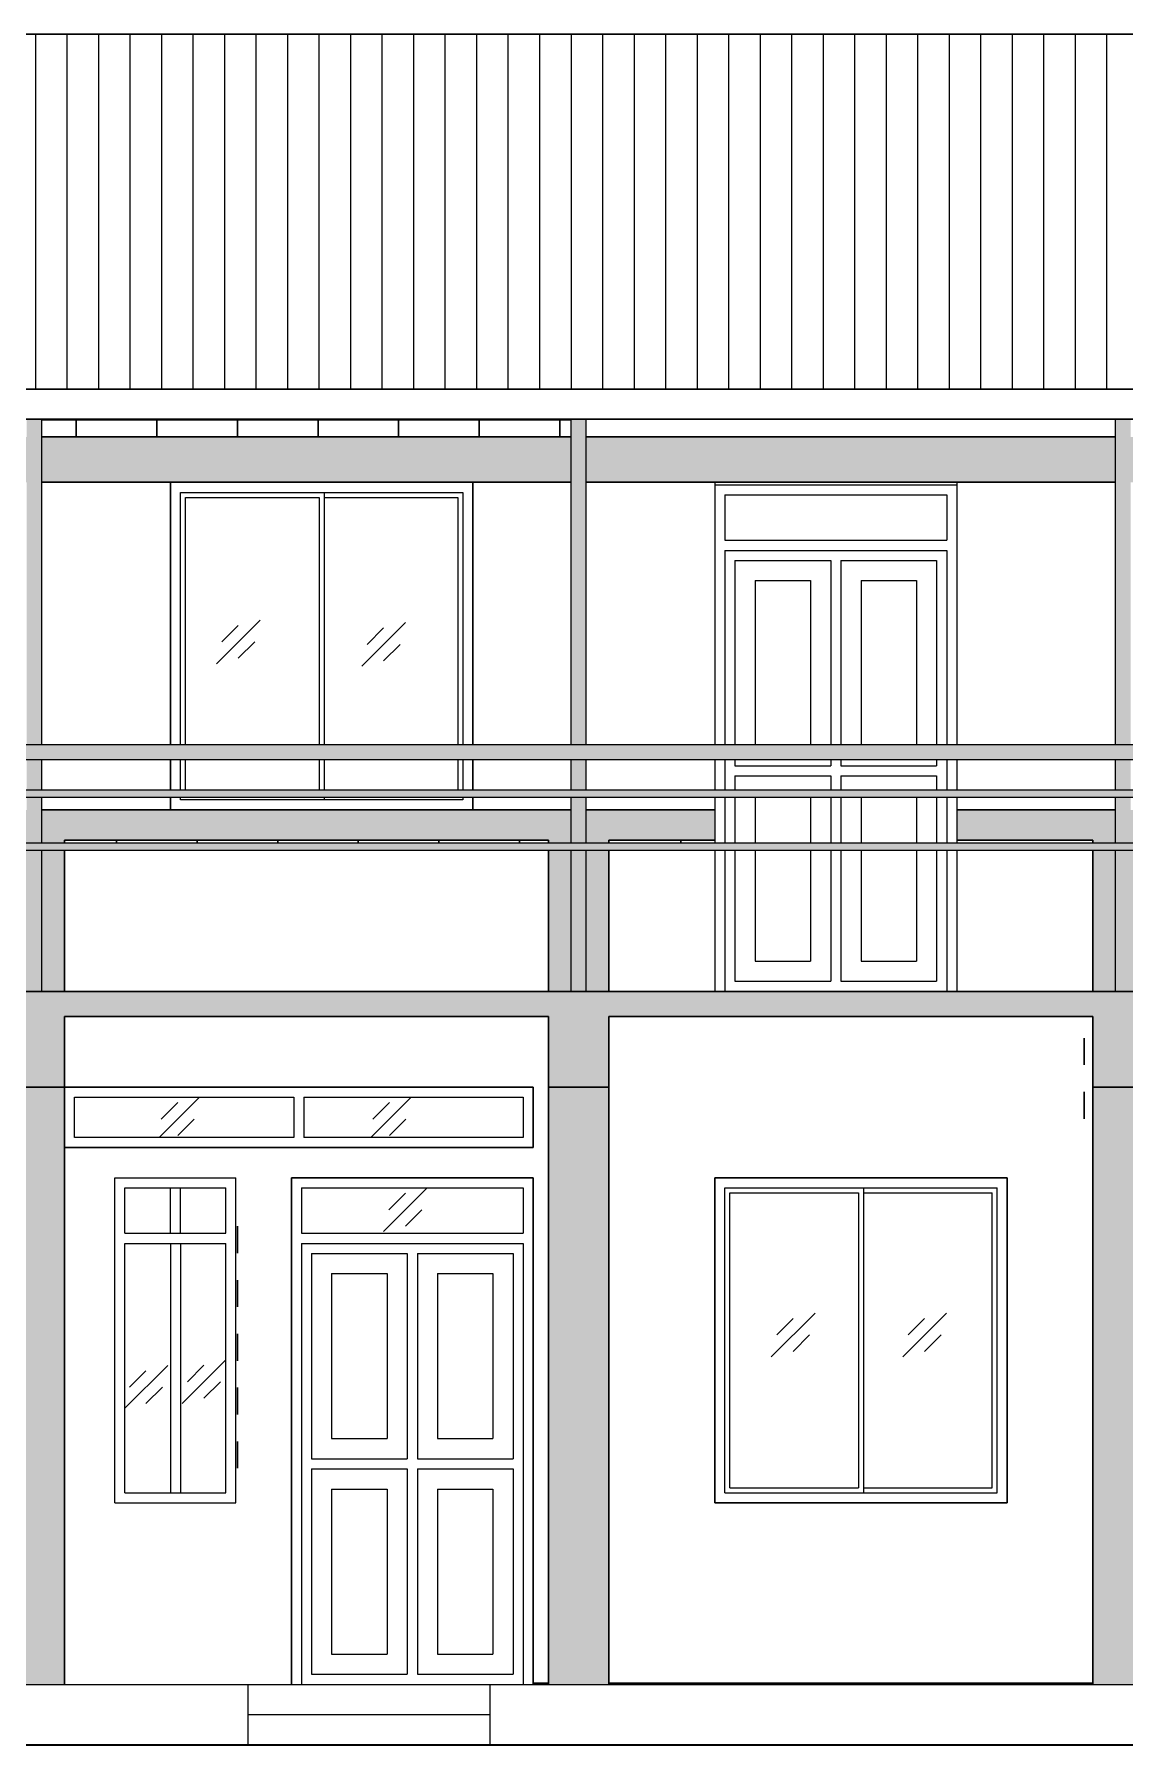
# Model space of a CAD drawing. Header units: inches. Extents: x -6800 to 96653, y -25814 to 17379.
# Drawn here: x 79010.5 to 79226.9, y -17416.8 to -17077.4 of the extents above; entities that cross this region are included whole.
import ezdxf

# ---------------------------------------------------------------- set-up
doc = ezdxf.new("R2010")
doc.units = ezdxf.units.IN
doc.header["$MEASUREMENT"] = 0
for name, color, linetype, lineweight in [('dimension', 50, 'Continuous', 20), ('Door ele', 20, 'Continuous', 15), ('ele front', 30, 'Continuous', 30), ('Ground level', 210, 'Continuous', 35), ('Opening elevation', 130, 'Continuous', 9), ('railing', 50, 'Continuous', 13), ('Wall', 90, 'Continuous', 30), ('Win ele', 211, 'Continuous', 15)]:
    doc.layers.add(name, color=color, linetype=linetype, lineweight=lineweight)

msp = doc.modelspace()

# ---------------------------------------------------------------- hatches: boundary and pattern name
at = {"layer": 'dimension', "transparency": 33554651}
h = msp.add_hatch(dxfattribs=at)
h.set_pattern_fill('ANSI31', color=256, scale=50, angle=45)
h.set_pattern_definition([(90, (47210.82, -13169.43), (-6.25, 0), [])])
h.paths.add_polyline_path([(79703.53, -17147.83), (80063.53, -17147.83), (80081.53, -17147.83), (80081.53, -17077.42), (78818.53, -17077.42), (78818.53, -17147.83), (78836.53, -17147.83)])
at = {"layer": 'Win ele', "transparency": 33554559}
h = msp.add_hatch(color=5, dxfattribs=at)
h.dxf.hatch_style = 1
h.paths.add_polyline_path([(78886.03, -17221.33), (78883.03, -17221.33), (78883.03, -17227.33), (78886.03, -17227.33)])
h.paths.add_polyline_path([(78886.03, -17228.83), (78883.03, -17228.83), (78883.03, -17237.83), (78886.03, -17237.83)])
h.paths.add_polyline_path([(78886.03, -17239.33), (78883.03, -17239.33), (78883.03, -17267.33), (78886.03, -17267.33)])
h.paths.add_polyline_path([(79012.03, -17153.83), (79009.03, -17153.83), (79009.03, -17218.33), (79012.03, -17218.33)])
h.paths.add_polyline_path([(79012.03, -17239.33), (79009.03, -17239.33), (79009.03, -17267.33), (79012.03, -17267.33)])
h.paths.add_polyline_path([(79012.03, -17228.83), (79009.03, -17228.83), (79009.03, -17237.83), (79012.03, -17237.83)])
h.paths.add_polyline_path([(79012.03, -17221.33), (79009.03, -17221.33), (79009.03, -17227.33), (79012.03, -17227.33)])
h.paths.add_polyline_path([(79120.03, -17153.83), (79117.03, -17153.83), (79117.03, -17218.33), (79120.03, -17218.33)])
h.paths.add_polyline_path([(79120.03, -17228.83), (79117.03, -17228.83), (79117.03, -17237.83), (79120.03, -17237.83)])
h.paths.add_polyline_path([(79120.03, -17221.33), (79117.03, -17221.33), (79117.03, -17227.33), (79120.03, -17227.33)])
h.paths.add_polyline_path([(79120.03, -17239.33), (79117.03, -17239.33), (79117.03, -17267.33), (79120.03, -17267.33)])
h.paths.add_polyline_path([(79228.03, -17153.83), (79225.03, -17153.83), (79225.03, -17218.33), (79228.03, -17218.33)])
h.paths.add_polyline_path([(79228.03, -17221.33), (79225.03, -17221.33), (79225.03, -17227.33), (79228.03, -17227.33)])
h.paths.add_polyline_path([(79228.03, -17228.83), (79225.03, -17228.83), (79225.03, -17237.83), (79228.03, -17237.83)])
h.paths.add_polyline_path([(79228.03, -17239.33), (79225.03, -17239.33), (79225.03, -17267.33), (79228.03, -17267.33)])
h.paths.add_polyline_path([(79333.03, -17239.33), (79330.03, -17239.33), (79330.03, -17267.33), (79333.03, -17267.33)])
h.paths.add_polyline_path([(79333.03, -17228.83), (79330.03, -17228.83), (79330.03, -17237.83), (79333.03, -17237.83)])
h.paths.add_polyline_path([(79333.03, -17221.33), (79330.03, -17221.33), (79330.03, -17227.33), (79333.03, -17227.33)])
h.paths.add_polyline_path([(79333.03, -17153.83), (79330.03, -17153.83), (79330.03, -17218.33), (79333.03, -17218.33)])
h.paths.add_polyline_path([(79498.03, -17153.83), (79495.03, -17153.83), (79495.03, -17218.33), (79498.03, -17218.33)])
h.paths.add_polyline_path([(79498.03, -17221.33), (79495.03, -17221.33), (79495.03, -17227.33), (79498.03, -17227.33)])
h.paths.add_polyline_path([(79498.03, -17228.83), (79495.03, -17228.83), (79495.03, -17237.83), (79498.03, -17237.83)])
h.paths.add_polyline_path([(79498.03, -17239.33), (79495.03, -17239.33), (79495.03, -17267.33), (79498.03, -17267.33)])
h.paths.add_polyline_path([(79603.03, -17153.83), (79600.03, -17153.83), (79600.03, -17218.33), (79603.03, -17218.33)])
h.paths.add_polyline_path([(79603.03, -17221.33), (79600.03, -17221.33), (79600.03, -17227.33), (79603.03, -17227.33)])
h.paths.add_polyline_path([(79603.03, -17239.33), (79600.03, -17239.33), (79600.03, -17267.33), (79603.03, -17267.33)])
h.paths.add_polyline_path([(79711.03, -17153.83), (79708.03, -17153.83), (79708.03, -17218.33), (79711.03, -17218.33)])
h.paths.add_polyline_path([(79711.03, -17221.33), (79708.03, -17221.33), (79708.03, -17227.33), (79711.03, -17227.33)])
h.paths.add_polyline_path([(79711.03, -17228.83), (79708.03, -17228.83), (79708.03, -17237.83), (79711.03, -17237.83)])
h.paths.add_polyline_path([(79711.03, -17239.33), (79708.03, -17239.33), (79708.03, -17267.33), (79711.03, -17267.33)])
h.paths.add_polyline_path([(79864.03, -17153.83), (79861.03, -17153.83), (79861.03, -17218.33), (79864.03, -17218.33)])
h.paths.add_polyline_path([(79864.03, -17221.33), (79861.03, -17221.33), (79861.03, -17227.33), (79864.03, -17227.33)])
h.paths.add_polyline_path([(79864.03, -17228.83), (79861.03, -17228.83), (79861.03, -17237.83), (79864.03, -17237.83)])
h.paths.add_polyline_path([(79864.03, -17239.33), (79861.03, -17239.33), (79861.03, -17267.33), (79864.03, -17267.33)])
h.paths.add_polyline_path([(80017.03, -17153.83), (80014.03, -17153.83), (80014.03, -17218.33), (80017.03, -17218.33)])
h.paths.add_polyline_path([(80017.03, -17221.33), (80014.03, -17221.33), (80014.03, -17227.33), (80017.03, -17227.33)])
h.paths.add_polyline_path([(80017.03, -17228.83), (80014.03, -17228.83), (80014.03, -17237.83), (80017.03, -17237.83)])
h.paths.add_polyline_path([(80017.03, -17239.33), (80014.03, -17239.33), (80014.03, -17267.33), (80017.03, -17267.33)])
h.paths.add_polyline_path([(80063.53, -17218.33), (78836.53, -17218.33), (78836.53, -17221.33), (80063.53, -17221.33)])
h.paths.add_polyline_path([(80063.53, -17227.33), (78836.53, -17227.33), (78836.53, -17228.83), (80063.53, -17228.83)])
h = msp.add_hatch(color=256, dxfattribs=at)
h.dxf.hatch_style = 1
h.paths.add_polyline_path([(79495.03, -17231.33), (79333.03, -17231.33), (79333.03, -17237.83), (79337.53, -17237.83), (79337.53, -17237.33), (79490.53, -17237.33), (79490.53, -17237.83), (79495.03, -17237.83)])
h.paths.add_polyline_path([(79330.03, -17231.33), (79228.03, -17231.33), (79228.03, -17237.83), (79232.53, -17237.83), (79232.53, -17237.33), (79325.53, -17237.33), (79325.53, -17237.83), (79330.03, -17237.83)])
h.paths.add_polyline_path([(79225.03, -17231.33), (79193.53, -17231.33), (79193.53, -17237.33), (79220.53, -17237.33), (79220.53, -17237.83), (79225.03, -17237.83)])
h.paths.add_polyline_path([(79145.53, -17231.33), (79120.03, -17231.33), (79120.03, -17237.83), (79124.53, -17237.83), (79124.53, -17237.33), (79145.53, -17237.33)])
h.paths.add_polyline_path([(79117.03, -17231.33), (79012.03, -17231.33), (79012.03, -17237.83), (79016.53, -17237.83), (79016.53, -17237.33), (79112.53, -17237.33), (79112.53, -17237.83), (79117.03, -17237.83)])
h.paths.add_polyline_path([(79009.03, -17231.33), (78886.03, -17231.33), (78886.03, -17237.83), (78890.53, -17237.83), (78890.53, -17237.33), (79004.53, -17237.33), (79004.53, -17237.83), (79009.03, -17237.83)])
h.paths.add_polyline_path([(78883.03, -17231.33), (78878.53, -17231.33), (78878.53, -17237.83), (78883.03, -17237.83)])
h.paths.add_polyline_path([(78890.53, -17239.33), (78886.03, -17239.33), (78886.03, -17267.33), (78890.53, -17267.33)])
h.paths.add_polyline_path([(78883.03, -17239.33), (78878.53, -17239.33), (78878.53, -17267.33), (78883.03, -17267.33)])
h.paths.add_polyline_path([(79009.03, -17239.33), (79004.53, -17239.33), (79004.53, -17267.33), (79009.03, -17267.33)])
h.paths.add_polyline_path([(79016.53, -17239.33), (79012.03, -17239.33), (79012.03, -17267.33), (79016.53, -17267.33)])
h.paths.add_polyline_path([(79124.53, -17239.33), (79120.03, -17239.33), (79120.03, -17267.33), (79124.53, -17267.33)])
h.paths.add_polyline_path([(79117.03, -17239.33), (79112.53, -17239.33), (79112.53, -17267.33), (79117.03, -17267.33)])
h.paths.add_polyline_path([(79225.03, -17239.33), (79220.53, -17239.33), (79220.53, -17267.33), (79225.03, -17267.33)])
h.paths.add_polyline_path([(79232.53, -17239.33), (79228.03, -17239.33), (79228.03, -17267.33), (79232.53, -17267.33)])
h.paths.add_polyline_path([(79337.53, -17239.33), (79333.03, -17239.33), (79333.03, -17267.33), (79337.53, -17267.33)])
h.paths.add_polyline_path([(79330.03, -17239.33), (79325.53, -17239.33), (79325.53, -17267.33), (79330.03, -17267.33)])
h.paths.add_polyline_path([(79337.53, -17272.33), (79595.53, -17272.33), (79595.53, -17286.33), (79607.53, -17286.33), (79607.53, -17272.33), (79703.53, -17272.33), (79703.53, -17286.33), (79715.53, -17286.33), (79715.53, -17272.33), (79856.53, -17272.33), (79856.53, -17286.33), (79868.53, -17286.33), (79868.53, -17272.33), (80009.53, -17272.33), (80009.53, -17286.33), (80021.53, -17286.33), (80021.53, -17272.33), (80063.53, -17272.33), (80063.53, -17267.33), (78836.53, -17267.33), (78836.53, -17272.33), (78878.53, -17272.33), (78878.53, -17286.33), (78890.53, -17286.33), (78890.53, -17272.33), (79004.53, -17272.33), (79004.53, -17286.33), (79016.53, -17286.33), (79016.53, -17272.33), (79112.53, -17272.33), (79112.53, -17286.33), (79124.53, -17286.33), (79124.53, -17272.33), (79220.53, -17272.33), (79220.53, -17286.33), (79232.53, -17286.33), (79232.53, -17272.33), (79325.53, -17272.33), (79325.53, -17286.33), (79337.53, -17286.33)])
h.paths.add_polyline_path([(79225.03, -17157.33), (79120.03, -17157.33), (79120.03, -17166.33), (79225.03, -17166.33)])
h.paths.add_polyline_path([(79330.03, -17157.33), (79228.03, -17157.33), (79228.03, -17166.33), (79330.03, -17166.33)])
h.paths.add_polyline_path([(79117.03, -17157.33), (79012.03, -17157.33), (79012.03, -17166.33), (79117.03, -17166.33)])
h.paths.add_polyline_path([(79009.03, -17157.33), (78917.53, -17157.33), (78886.03, -17157.33), (78886.03, -17166.33), (79009.03, -17166.33)])
h.paths.add_polyline_path([(78883.03, -17157.33), (78878.53, -17157.33), (78878.53, -17160.33), (78836.53, -17160.33), (78836.53, -17166.33), (78883.03, -17166.33)])
h.paths.add_polyline_path([(79495.03, -17157.33), (79333.03, -17157.33), (79333.03, -17166.33), (79495.03, -17166.33)])
h.paths.add_polyline_path([(79600.03, -17157.33), (79498.03, -17157.33), (79498.03, -17166.33), (79600.03, -17166.33)])
h.paths.add_polyline_path([(79708.03, -17157.33), (79603.03, -17157.33), (79603.03, -17166.33), (79708.03, -17166.33)])
h.paths.add_polyline_path([(79861.03, -17157.33), (79711.03, -17157.33), (79711.03, -17166.33), (79861.03, -17166.33)])
h.paths.add_polyline_path([(80014.03, -17157.33), (79864.03, -17157.33), (79864.03, -17166.33), (80014.03, -17166.33)])
h.paths.add_polyline_path([(80063.53, -17157.33), (80017.03, -17157.33), (80017.03, -17166.33), (80063.53, -17166.33)])
h.paths.add_polyline_path([(80063.53, -17231.33), (80017.03, -17231.33), (80017.03, -17237.83), (80021.53, -17237.83), (80021.53, -17237.33), (80063.53, -17237.33)])
h.paths.add_polyline_path([(80021.53, -17239.33), (80017.03, -17239.33), (80017.03, -17267.33), (80021.53, -17267.33)])
h.paths.add_polyline_path([(80014.03, -17239.33), (80009.53, -17239.33), (80009.53, -17267.33), (80014.03, -17267.33)])
h.paths.add_polyline_path([(80014.03, -17231.33), (79864.03, -17231.33), (79864.03, -17237.83), (79868.53, -17237.83), (79868.53, -17237.33), (80009.53, -17237.33), (80009.53, -17237.83), (80014.03, -17237.83)])
h.paths.add_polyline_path([(79861.03, -17231.33), (79793.53, -17231.33), (79793.53, -17237.33), (79856.53, -17237.33), (79856.53, -17237.83), (79861.03, -17237.83)])
h.paths.add_polyline_path([(79868.53, -17239.33), (79864.03, -17239.33), (79864.03, -17267.33), (79868.53, -17267.33)])
h.paths.add_polyline_path([(79861.03, -17239.33), (79856.53, -17239.33), (79856.53, -17267.33), (79861.03, -17267.33)])
h.paths.add_polyline_path([(79715.53, -17239.33), (79711.03, -17239.33), (79711.03, -17267.33), (79715.53, -17267.33)])
h.paths.add_polyline_path([(79708.03, -17239.33), (79703.53, -17239.33), (79703.53, -17267.33), (79708.03, -17267.33)])
h.paths.add_polyline_path([(79708.03, -17231.33), (79703.53, -17231.33), (79703.53, -17237.83), (79708.03, -17237.83)])
h.paths.add_polyline_path([(79745.53, -17231.33), (79711.03, -17231.33), (79711.03, -17237.83), (79715.53, -17237.83), (79715.53, -17237.33), (79745.53, -17237.33)])
h.paths.add_polyline_path([(79607.53, -17239.33), (79603.03, -17239.33), (79603.03, -17267.33), (79607.53, -17267.33)])
h.paths.add_polyline_path([(79607.53, -17231.33), (79603.03, -17231.33), (79603.03, -17237.83), (79607.53, -17237.83)])
h.paths.add_polyline_path([(79600.03, -17231.33), (79565.53, -17231.33), (79565.53, -17237.33), (79595.53, -17237.33), (79595.53, -17237.83), (79600.03, -17237.83)])
h.paths.add_polyline_path([(79600.03, -17239.33), (79595.53, -17239.33), (79595.53, -17267.33), (79600.03, -17267.33)])
h.paths.add_polyline_path([(79517.53, -17231.33), (79498.03, -17231.33), (79498.03, -17237.83), (79502.53, -17237.83), (79502.53, -17237.33), (79517.53, -17237.33)])
h.paths.add_polyline_path([(79495.03, -17239.33), (79490.53, -17239.33), (79490.53, -17267.33), (79495.03, -17267.33)])
h.paths.add_polyline_path([(79502.53, -17239.33), (79498.03, -17239.33), (79498.03, -17267.33), (79502.53, -17267.33)])
h.paths.add_polyline_path([(79502.53, -17272.33), (79490.53, -17272.33), (79490.53, -17404.83), (79502.53, -17404.83)])
h.paths.add_polyline_path([(79337.53, -17286.33), (79325.53, -17286.33), (79325.53, -17404.83), (79337.53, -17404.83)])
h.paths.add_polyline_path([(79232.53, -17286.33), (79220.53, -17286.33), (79220.53, -17404.83), (79232.53, -17404.83)])
h.paths.add_polyline_path([(79124.53, -17286.33), (79112.53, -17286.33), (79112.53, -17404.83), (79124.53, -17404.83)])
h.paths.add_polyline_path([(79016.53, -17286.33), (79004.53, -17286.33), (79004.53, -17298.33), (78890.53, -17298.33), (78890.53, -17304.33), (78891.95, -17304.33), (79002.96, -17304.33), (79004.39, -17304.33), (79004.39, -17305.75), (79004.39, -17358.57), (79004.39, -17403.49), (79004.39, -17404.83), (79016.53, -17404.83)])
h.paths.add_polyline_path([(78890.53, -17286.33), (78878.53, -17286.33), (78878.53, -17404.83), (78890.53, -17404.83)])
h.paths.add_polyline_path([(79715.53, -17286.33), (79703.53, -17286.33), (79703.53, -17404.83), (79715.53, -17404.83)])
h.paths.add_polyline_path([(79868.53, -17286.33), (79856.53, -17286.33), (79856.53, -17416.83), (79868.53, -17416.83)])
h.paths.add_polyline_path([(80021.53, -17286.33), (80009.53, -17286.33), (80009.53, -17416.83), (80021.53, -17416.83)])
h.paths.add_polyline_path([(78878.53, -17239.33), (78836.53, -17239.33), (78836.53, -17242.33), (78878.53, -17242.33)])
h.paths.add_polyline_path([(78878.53, -17236.33), (78836.53, -17236.33), (78836.53, -17237.83), (78878.53, -17237.83)])
h = msp.add_hatch(color=5, dxfattribs=at)
h.dxf.hatch_style = 1
h.paths.add_polyline_path([(80063.53, -17237.83), (78836.53, -17237.83), (78836.53, -17239.33), (80063.53, -17239.33)])

# ---------------------------------------------------------------- linework, layer by layer
at = {"transparency": 33554687}
for p, q in [((78825.53, -17404.83), (79703.53, -17404.83)), ((79052.97, -17416.83), (79052.97, -17404.83)), ((79100.97, -17416.83), (79100.97, -17404.83)), ((79052.97, -17410.83), (79100.97, -17410.83))]:
    msp.add_line(p, q, dxfattribs=at)
at = {"layer": 'Door ele', "transparency": 33554651}
for p, q in [((79026.53, -17304.33), (79050.53, -17304.33)), ((79026.53, -17368.83), (79026.53, -17304.33)), ((79050.53, -17368.83), (79050.53, -17304.33)), ((79061.53, -17304.33), (79061.53, -17404.83)), ((79061.53, -17304.33), (79109.53, -17304.33)), ((79109.53, -17304.33), (79109.53, -17404.83)), ((79145.53, -17368.83), (79145.53, -17304.33)), ((79145.53, -17304.33), (79203.53, -17304.33)), ((79203.53, -17368.83), (79203.53, -17304.33)), ((79026.53, -17368.83), (79050.53, -17368.83)), ((79145.53, -17368.83), (79203.53, -17368.83)), ((79061.53, -17404.83), (79109.53, -17404.83))]:
    msp.add_line(p, q, dxfattribs=at)
msp.add_lwpolyline([(79016.53, -17286.33), (79109.53, -17286.33), (79109.53, -17298.33), (79016.53, -17298.33)], close=True, dxfattribs=at)
at = {"layer": 'ele front', "transparency": 33554687}
msp.add_line((78818.53, -17077.42), (80081.53, -17077.42), dxfattribs=at)
at = {"layer": 'ele front', "transparency": 33554651}
for p, q in [((78836.53, -17147.83), (79703.53, -17147.83)), ((78836.53, -17153.83), (79703.53, -17153.83)), ((79012.03, -17157.33), (79117.03, -17157.33)), ((79120.03, -17157.33), (79225.03, -17157.33)), ((79012.03, -17166.33), (79117.03, -17166.33)), ((79120.03, -17166.33), (79225.03, -17166.33)), ((79012.03, -17231.33), (79117.03, -17231.33)), ((79120.03, -17231.33), (79145.53, -17231.33)), ((79193.53, -17231.33), (79225.03, -17231.33)), ((79016.53, -17237.33), (79112.53, -17237.33)), ((79016.53, -17237.33), (79016.53, -17237.83)), ((79112.53, -17237.33), (79112.53, -17237.83)), ((79124.53, -17237.33), (79145.53, -17237.33)), ((79124.53, -17237.33), (79124.53, -17237.83)), ((79193.53, -17237.33), (79220.53, -17237.33)), ((79220.53, -17237.33), (79220.53, -17237.83)), ((79016.53, -17239.33), (79016.53, -17267.33)), ((79112.53, -17239.33), (79112.53, -17267.33)), ((79124.53, -17239.33), (79124.53, -17267.33)), ((79220.53, -17239.33), (79220.53, -17267.33)), ((78836.53, -17267.33), (80063.53, -17267.33)), ((79016.53, -17272.33), (79112.53, -17272.33)), ((79016.53, -17272.33), (79016.53, -17404.83)), ((79112.53, -17272.33), (79112.53, -17404.83)), ((79124.53, -17272.33), (79220.53, -17272.33)), ((79124.53, -17272.33), (79124.53, -17404.83)), ((79220.53, -17272.33), (79220.53, -17404.83)), ((78878.53, -17286.33), (79109.53, -17286.33)), ((79109.53, -17286.33), (79109.53, -17298.33)), ((79112.53, -17286.33), (79124.53, -17286.33)), ((79220.53, -17286.33), (79232.53, -17286.33)), ((79016.53, -17298.33), (79109.53, -17298.33)), ((79109.53, -17296.83), (79109.53, -17298.33)), ((79061.53, -17304.33), (79109.53, -17304.33)), ((79061.53, -17304.33), (79061.53, -17404.83)), ((79109.53, -17304.33), (79109.53, -17404.83)), ((79145.53, -17368.83), (79145.53, -17304.33)), ((79145.53, -17304.33), (79203.53, -17304.33)), ((79203.53, -17368.83), (79203.53, -17304.33)), ((79145.53, -17368.83), (79203.53, -17368.83))]:
    msp.add_line(p, q, dxfattribs=at)
at = {"layer": 'Ground level', "transparency": 33554651}
msp.add_line((78721.83, -17416.83), (80128.61, -17416.83), dxfattribs=at)
at = {"layer": 'Opening elevation', "lineweight": 5, "transparency": 33554526}
for p, q in [((79046.67, -17202.32), (79055.34, -17193.65)), ((79075.5, -17202.82), (79084.17, -17194.15)), ((79047.74, -17197.98), (79051.01, -17194.72)), ((79076.57, -17198.49), (79079.83, -17195.22)), ((79051.01, -17201.25), (79054.27, -17197.98)), ((79079.83, -17201.75), (79083.1, -17198.49)), ((79035.34, -17296.33), (79043.34, -17288.33)), ((79077.33, -17296.33), (79085.33, -17288.33)), ((79035.73, -17292.66), (79039, -17289.39)), ((79039, -17295.93), (79042.27, -17292.66)), ((79077.72, -17292.66), (79080.99, -17289.39)), ((79080.99, -17295.93), (79084.26, -17292.66)), ((79079.83, -17315), (79088.5, -17306.33)), ((79080.89, -17310.66), (79084.16, -17307.39)), ((79084.16, -17313.93), (79087.43, -17310.66)), ((79156.74, -17339.84), (79165.41, -17331.17)), ((79157.81, -17335.51), (79161.07, -17332.24)), ((79182.8, -17339.84), (79191.47, -17331.17)), ((79183.87, -17335.51), (79187.14, -17332.24)), ((79161.07, -17338.78), (79164.34, -17335.51)), ((79187.14, -17338.78), (79190.41, -17335.51)), ((79028.53, -17350.05), (79037.04, -17341.54)), ((79029.44, -17345.87), (79032.7, -17342.6)), ((79039.86, -17349.12), (79048.53, -17340.45)), ((79040.93, -17344.78), (79044.19, -17341.52)), ((79032.7, -17349.14), (79035.97, -17345.87)), ((79044.19, -17348.05), (79047.46, -17344.78))]:
    msp.add_line(p, q, dxfattribs=at)
at = {"layer": 'railing', "transparency": 33554651}
for p, q in [((79012.03, -17218.33), (79012.03, -17153.83)), ((79117.03, -17218.33), (79117.03, -17153.83)), ((79120.03, -17218.33), (79120.03, -17153.83)), ((79225.03, -17218.33), (79225.03, -17153.83)), ((78836.53, -17218.33), (80063.53, -17218.33)), ((78836.53, -17221.33), (80063.53, -17221.33)), ((79012.03, -17227.33), (79012.03, -17221.33)), ((79117.03, -17227.33), (79117.03, -17221.33)), ((79120.03, -17227.33), (79120.03, -17221.33)), ((79225.03, -17227.33), (79225.03, -17221.33)), ((78836.53, -17227.33), (80063.53, -17227.33)), ((78836.53, -17228.83), (80063.53, -17228.83)), ((79012.03, -17237.83), (79012.03, -17228.83)), ((79117.03, -17237.83), (79117.03, -17228.83)), ((79120.03, -17237.83), (79120.03, -17228.83)), ((79225.03, -17237.83), (79225.03, -17228.83)), ((78836.53, -17237.83), (80063.53, -17237.83)), ((78836.53, -17239.33), (80063.53, -17239.33)), ((79012.03, -17267.33), (79012.03, -17239.33)), ((79117.03, -17267.33), (79117.03, -17239.33)), ((79120.03, -17267.33), (79120.03, -17239.33)), ((79225.03, -17267.33), (79225.03, -17239.33))]:
    msp.add_line(p, q, dxfattribs=at)
at = {"layer": 'Wall', "color": 240, "linetype": 'Continuous', "true_color": 0xed1f24, "transparency": 33554562}
for p, q in [((79012.03, -17153.93), (79117.03, -17153.93)), ((79018.82, -17157.33), (79018.82, -17153.93)), ((79026.82, -17153.93), (79026.82, -17153.83)), ((79034.82, -17157.33), (79034.82, -17153.93)), ((79042.82, -17153.93), (79042.82, -17153.83)), ((79050.82, -17157.33), (79050.82, -17153.93)), ((79058.82, -17153.93), (79058.82, -17153.83)), ((79066.82, -17157.33), (79066.82, -17153.93)), ((79074.82, -17153.93), (79074.82, -17153.83)), ((79082.82, -17157.33), (79082.82, -17153.93)), ((79090.82, -17153.93), (79090.82, -17153.83)), ((79098.82, -17157.33), (79098.82, -17153.93)), ((79106.82, -17153.93), (79106.82, -17153.83)), ((79114.82, -17157.33), (79114.82, -17153.93)), ((79026.82, -17237.83), (79026.82, -17237.33)), ((79042.82, -17237.83), (79042.82, -17237.33)), ((79058.82, -17237.83), (79058.82, -17237.33)), ((79074.82, -17237.83), (79074.82, -17237.33)), ((79090.82, -17237.83), (79090.82, -17237.33)), ((79106.82, -17237.83), (79106.82, -17237.33)), ((79138.82, -17237.83), (79138.82, -17237.33)), ((79218.82, -17281.94), (79218.82, -17276.61)), ((79218.82, -17292.61), (79218.82, -17287.28)), ((79050.82, -17319.28), (79050.82, -17313.95)), ((79050.82, -17329.95), (79050.82, -17324.62)), ((79050.82, -17340.62), (79050.82, -17335.28)), ((79050.82, -17351.29), (79050.82, -17345.95)), ((79050.82, -17361.95), (79050.82, -17356.62)), ((79109.53, -17404.63), (79112.53, -17404.63)), ((79124.53, -17404.63), (79220.53, -17404.63)), ((79138.82, -17404.83), (79138.82, -17404.63)), ((79154.82, -17404.83), (79154.82, -17404.63)), ((79170.82, -17404.83), (79170.82, -17404.63)), ((79186.82, -17404.83), (79186.82, -17404.63)), ((79202.82, -17404.83), (79202.82, -17404.63)), ((79218.82, -17404.83), (79218.82, -17404.63))]:
    msp.add_line(p, q, dxfattribs=at)
at = {"layer": 'Win ele', "transparency": 33554651}
for p, q in [((79037.53, -17166.33), (79037.53, -17218.33)), ((79037.53, -17166.33), (79097.53, -17166.33)), ((79037.53, -17218.33), (79037.53, -17166.33)), ((79097.53, -17218.33), (79097.53, -17166.33)), ((79097.53, -17166.33), (79097.53, -17218.33)), ((79145.53, -17166.33), (79145.53, -17218.33)), ((79145.53, -17166.83), (79145.53, -17218.33)), ((79145.53, -17166.83), (79193.53, -17166.83)), ((79193.53, -17166.33), (79193.53, -17218.33)), ((79193.53, -17166.83), (79193.53, -17218.33)), ((79039.53, -17168.33), (79095.53, -17168.33)), ((79039.53, -17218.33), (79039.53, -17168.33)), ((79040.53, -17169.33), (79067.03, -17169.33)), ((79040.53, -17218.33), (79040.53, -17169.33)), ((79067.03, -17169.33), (79067.03, -17218.33)), ((79068.03, -17168.33), (79068.03, -17218.33)), ((79068.03, -17169.33), (79094.53, -17169.33)), ((79094.53, -17169.33), (79094.53, -17218.33)), ((79095.53, -17168.33), (79095.53, -17218.33)), ((79147.53, -17168.83), (79147.53, -17177.83)), ((79147.53, -17168.83), (79191.53, -17168.83)), ((79191.53, -17168.83), (79191.53, -17177.83)), ((79147.53, -17177.83), (79191.53, -17177.83)), ((79147.53, -17179.83), (79147.53, -17218.33)), ((79147.53, -17179.83), (79191.53, -17179.83)), ((79191.53, -17179.83), (79191.53, -17218.33)), ((79149.53, -17181.83), (79149.53, -17218.33)), ((79149.53, -17181.83), (79168.53, -17181.83)), ((79168.53, -17181.83), (79168.53, -17218.33)), ((79170.53, -17181.83), (79189.53, -17181.83)), ((79170.53, -17181.83), (79170.53, -17218.33)), ((79189.53, -17181.83), (79189.53, -17218.33)), ((79153.53, -17185.83), (79153.53, -17218.33)), ((79153.53, -17185.83), (79164.53, -17185.83)), ((79164.53, -17185.83), (79164.53, -17218.33)), ((79174.53, -17185.83), (79185.53, -17185.83)), ((79174.53, -17185.83), (79174.53, -17218.33)), ((79185.53, -17185.83), (79185.53, -17218.33)), ((79037.53, -17221.33), (79037.53, -17227.33)), ((79037.53, -17227.33), (79037.53, -17221.33)), ((79039.53, -17227.33), (79039.53, -17221.33)), ((79040.53, -17227.33), (79040.53, -17221.33)), ((79067.03, -17221.33), (79067.03, -17227.33)), ((79068.03, -17221.33), (79068.03, -17227.33)), ((79094.53, -17221.33), (79094.53, -17227.33)), ((79095.53, -17221.33), (79095.53, -17227.33)), ((79097.53, -17227.33), (79097.53, -17221.33)), ((79097.53, -17221.33), (79097.53, -17227.33)), ((79145.53, -17221.33), (79145.53, -17227.33)), ((79145.53, -17221.33), (79145.53, -17227.33)), ((79147.53, -17221.33), (79147.53, -17227.33)), ((79149.53, -17221.33), (79149.53, -17222.58)), ((79168.53, -17221.33), (79168.53, -17222.58)), ((79170.53, -17221.33), (79170.53, -17222.58)), ((79189.53, -17221.33), (79189.53, -17222.58)), ((79191.53, -17221.33), (79191.53, -17227.33)), ((79193.53, -17221.33), (79193.53, -17227.33)), ((79193.53, -17221.33), (79193.53, -17227.33)), ((79149.53, -17222.58), (79168.53, -17222.58)), ((79149.53, -17224.58), (79149.53, -17227.33)), ((79149.53, -17224.58), (79168.53, -17224.58)), ((79168.53, -17224.58), (79168.53, -17227.33)), ((79170.53, -17222.58), (79189.53, -17222.58)), ((79170.53, -17224.58), (79170.53, -17227.33)), ((79170.53, -17224.58), (79189.53, -17224.58)), ((79189.53, -17224.58), (79189.53, -17227.33)), ((79037.53, -17228.83), (79037.53, -17231.33)), ((79037.53, -17231.33), (79037.53, -17228.83)), ((79097.53, -17231.33), (79037.53, -17231.33)), ((79039.53, -17229.33), (79039.53, -17228.83)), ((79095.53, -17229.33), (79039.53, -17229.33)), ((79068.03, -17228.83), (79068.03, -17229.33)), ((79095.53, -17228.83), (79095.53, -17229.33)), ((79097.53, -17231.33), (79097.53, -17228.83)), ((79097.53, -17228.83), (79097.53, -17231.33)), ((79145.53, -17228.83), (79145.53, -17237.83)), ((79145.53, -17228.83), (79145.53, -17237.83)), ((79147.53, -17228.83), (79147.53, -17237.83)), ((79149.53, -17228.83), (79149.53, -17237.83)), ((79153.53, -17228.83), (79153.53, -17237.83)), ((79164.53, -17228.83), (79164.53, -17237.83)), ((79168.53, -17228.83), (79168.53, -17237.83)), ((79170.53, -17228.83), (79170.53, -17237.83)), ((79174.53, -17228.83), (79174.53, -17237.83)), ((79185.53, -17228.83), (79185.53, -17237.83)), ((79189.53, -17228.83), (79189.53, -17237.83)), ((79191.53, -17228.83), (79191.53, -17237.83)), ((79193.53, -17228.83), (79193.53, -17237.83)), ((79193.53, -17228.83), (79193.53, -17237.83)), ((79145.53, -17239.33), (79145.53, -17267.33)), ((79145.53, -17239.33), (79145.53, -17267.33)), ((79147.53, -17239.33), (79147.53, -17267.33)), ((79149.53, -17239.33), (79149.53, -17265.33)), ((79153.53, -17239.33), (79153.53, -17261.33)), ((79164.53, -17239.33), (79164.53, -17261.33)), ((79168.53, -17239.33), (79168.53, -17265.33)), ((79170.53, -17239.33), (79170.53, -17265.33)), ((79174.53, -17239.33), (79174.53, -17261.33)), ((79185.53, -17239.33), (79185.53, -17261.33)), ((79189.53, -17239.33), (79189.53, -17265.33)), ((79191.53, -17239.33), (79191.53, -17267.33)), ((79193.53, -17239.33), (79193.53, -17267.33)), ((79193.53, -17239.33), (79193.53, -17267.33)), ((79153.53, -17261.33), (79164.53, -17261.33)), ((79174.53, -17261.33), (79185.53, -17261.33)), ((79149.53, -17265.33), (79168.53, -17265.33)), ((79170.53, -17265.33), (79189.53, -17265.33)), ((79145.53, -17267.33), (79193.53, -17267.33)), ((79062.03, -17288.33), (79062.03, -17296.33)), ((79064.03, -17288.33), (79064.03, -17296.33)), ((79028.53, -17306.33), (79048.53, -17306.33)), ((79028.53, -17315.33), (79028.53, -17306.33)), ((79037.53, -17315.33), (79037.53, -17306.33)), ((79039.53, -17315.33), (79039.53, -17306.33)), ((79048.53, -17315.33), (79048.53, -17306.33)), ((79063.53, -17306.33), (79063.53, -17315.33)), ((79063.53, -17306.33), (79107.53, -17306.33)), ((79107.53, -17306.33), (79107.53, -17315.33)), ((79147.53, -17366.83), (79147.53, -17306.33)), ((79147.53, -17306.33), (79201.53, -17306.33)), ((79148.53, -17365.83), (79148.53, -17307.33)), ((79148.53, -17307.33), (79174.03, -17307.33)), ((79174.03, -17307.33), (79174.03, -17365.83)), ((79175.03, -17306.33), (79175.03, -17366.83)), ((79175.03, -17307.33), (79200.53, -17307.33)), ((79200.53, -17365.83), (79200.53, -17307.33)), ((79201.53, -17366.83), (79201.53, -17306.33)), ((79028.53, -17315.33), (79048.53, -17315.33)), ((79063.53, -17315.33), (79107.53, -17315.33)), ((79028.53, -17317.33), (79048.53, -17317.33)), ((79028.53, -17366.83), (79028.53, -17317.33)), ((79037.53, -17317.33), (79037.53, -17366.83)), ((79039.53, -17317.33), (79039.53, -17366.83)), ((79048.53, -17366.83), (79048.53, -17317.33)), ((79063.53, -17317.33), (79063.53, -17404.83)), ((79063.53, -17317.33), (79107.53, -17317.33)), ((79065.53, -17319.33), (79065.53, -17360.08)), ((79065.53, -17319.33), (79084.53, -17319.33)), ((79084.53, -17319.33), (79084.53, -17360.08)), ((79086.53, -17319.33), (79105.53, -17319.33)), ((79086.53, -17319.33), (79086.53, -17360.08)), ((79105.53, -17319.33), (79105.53, -17360.08)), ((79107.53, -17317.33), (79107.53, -17404.83)), ((79069.53, -17323.33), (79069.53, -17356.08)), ((79069.53, -17323.33), (79080.53, -17323.33)), ((79080.53, -17323.33), (79080.53, -17356.08)), ((79090.53, -17323.33), (79101.53, -17323.33)), ((79090.53, -17323.33), (79090.53, -17356.08)), ((79101.53, -17323.33), (79101.53, -17356.08)), ((79069.53, -17356.08), (79080.53, -17356.08)), ((79090.53, -17356.08), (79101.53, -17356.08)), ((79065.53, -17360.08), (79084.53, -17360.08)), ((79086.53, -17360.08), (79105.53, -17360.08)), ((79065.53, -17362.08), (79065.53, -17402.83)), ((79065.53, -17362.08), (79084.53, -17362.08)), ((79084.53, -17362.08), (79084.53, -17402.83)), ((79086.53, -17362.08), (79086.53, -17402.83)), ((79086.53, -17362.08), (79105.53, -17362.08)), ((79105.53, -17362.08), (79105.53, -17402.83)), ((79028.53, -17366.83), (79048.53, -17366.83)), ((79069.53, -17366.08), (79069.53, -17398.83)), ((79069.53, -17366.08), (79080.53, -17366.08)), ((79080.53, -17366.08), (79080.53, -17398.83)), ((79090.53, -17366.08), (79090.53, -17398.83)), ((79090.53, -17366.08), (79101.53, -17366.08)), ((79101.53, -17366.08), (79101.53, -17398.83)), ((79147.53, -17366.83), (79201.53, -17366.83)), ((79148.53, -17365.83), (79174.03, -17365.83)), ((79175.03, -17365.83), (79200.53, -17365.83)), ((79069.53, -17398.83), (79080.53, -17398.83)), ((79090.53, -17398.83), (79101.53, -17398.83)), ((79065.53, -17402.83), (79084.53, -17402.83)), ((79086.53, -17402.83), (79105.53, -17402.83))]:
    msp.add_line(p, q, dxfattribs=at)
for points in [[(79062.03, -17296.33), (79018.53, -17296.33), (79018.53, -17288.33), (79062.03, -17288.33)], [(79064.03, -17288.33), (79107.53, -17288.33), (79107.53, -17296.33), (79064.03, -17296.33)]]:
    msp.add_lwpolyline(points, dxfattribs=at)

doc.saveas('drawing.dxf')
